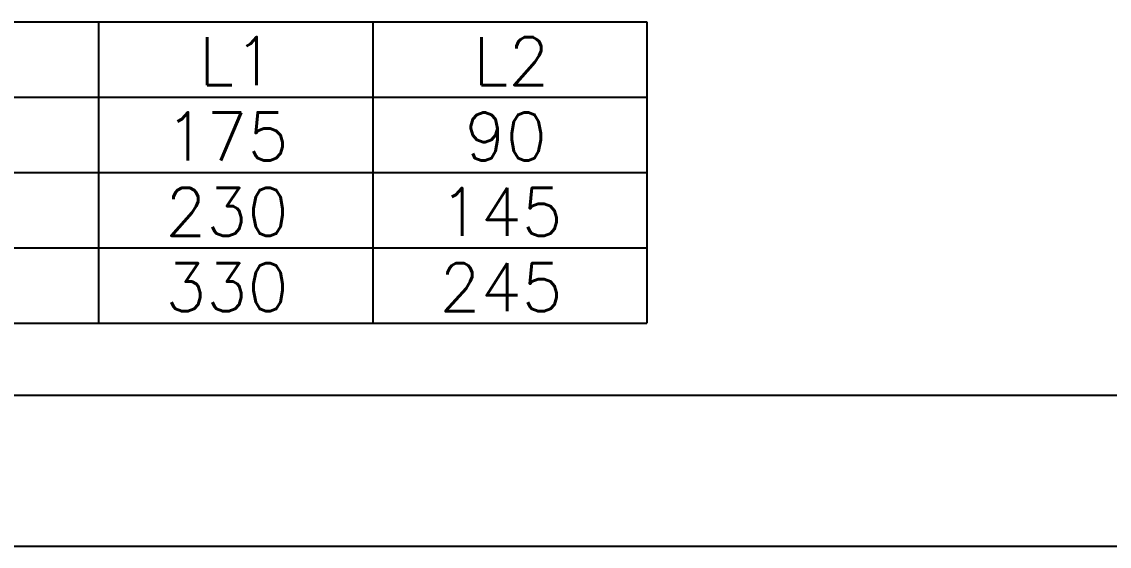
# Model space of a CAD drawing. Extents: x 7948 to 8542, y -4601 to -4181.
# Drawn here: x 8271.6 to 8350.9, y -4601.2 to -4562.9 of the extents above; entities that cross this region are included whole.
import ezdxf

# ---------------------------------------------------------------- set-up
doc = ezdxf.new("R2010")
doc.units = 0
doc.header["$LTSCALE"] = 7
doc.header["$MEASUREMENT"] = 0
doc.layers.get('0').update_dxf_attribs({"color": 2, "linetype": 'CONTINUOUS'})
for name, color, linetype in [('D', 2, 'CONTINUOUS'), ('DWG', 7, 'CONTINUOUS'), ('TXT', 4, 'CONTINUOUS')]:
    doc.layers.add(name, color=color, linetype=linetype)
doc.styles.add('GHS', font='romans', dxfattribs={"bigfont": 'ghs'})

# ---------------------------------------------------------------- blocks, each defined once
blk = doc.blocks.new('BORDER')
blk.add_line((0, 0), (1, 0))

msp = doc.modelspace()

# ---------------------------------------------------------------- linework, layer by layer
at = {"layer": 'D'}
for p, q in [((8208.15471, -4562.93143), (8317.15471, -4562.93143)), ((8277.15471, -4562.93143), (8277.15471, -4584.93143)), ((8297.15471, -4562.93143), (8297.15471, -4584.93143)), ((8317.15471, -4562.93143), (8317.15471, -4584.93143)), ((8208.15471, -4568.43143), (8317.15471, -4568.43143)), ((8217.15471, -4573.93143), (8317.15471, -4573.93143)), ((8217.15471, -4579.43143), (8317.15471, -4579.43143)), ((8208.15471, -4584.93143), (8317.15471, -4584.93143))]:
    msp.add_line(p, q, dxfattribs=at)
at = {"layer": 'TXT'}
msp.add_line((8527.9229, -4590.20045), (7973.9229, -4590.20045), dxfattribs=at)

# ---------------------------------------------------------------- block references
at = {"xscale": 594, "yscale": 420, "zscale": 594}
msp.add_blockref('BORDER', (7947.9229, -4601.20045), dxfattribs=at)

# ---------------------------------------------------------------- texts
at = {"layer": 'D', "style": 'GHS'}
for s, p in [('175', (8282.02201, -4573.05082)), ('90', (8303.86302, -4573.05082)), ('230', (8282.02201, -4578.55082)), ('145', (8302.02201, -4578.55082)), ('330', (8282.02201, -4584.05082)), ('245', (8302.02201, -4584.05082))]:
    msp.add_text(s, height=3.5, dxfattribs=at).set_placement(p)
at = {"layer": 'DWG', "style": 'GHS'}
for s, p in [('L1', (8284.49104, -4567.55082)), ('L2', (8304.49104, -4567.55082))]:
    msp.add_text(s, height=3.5, dxfattribs=at).set_placement(p)

doc.saveas('drawing.dxf')
